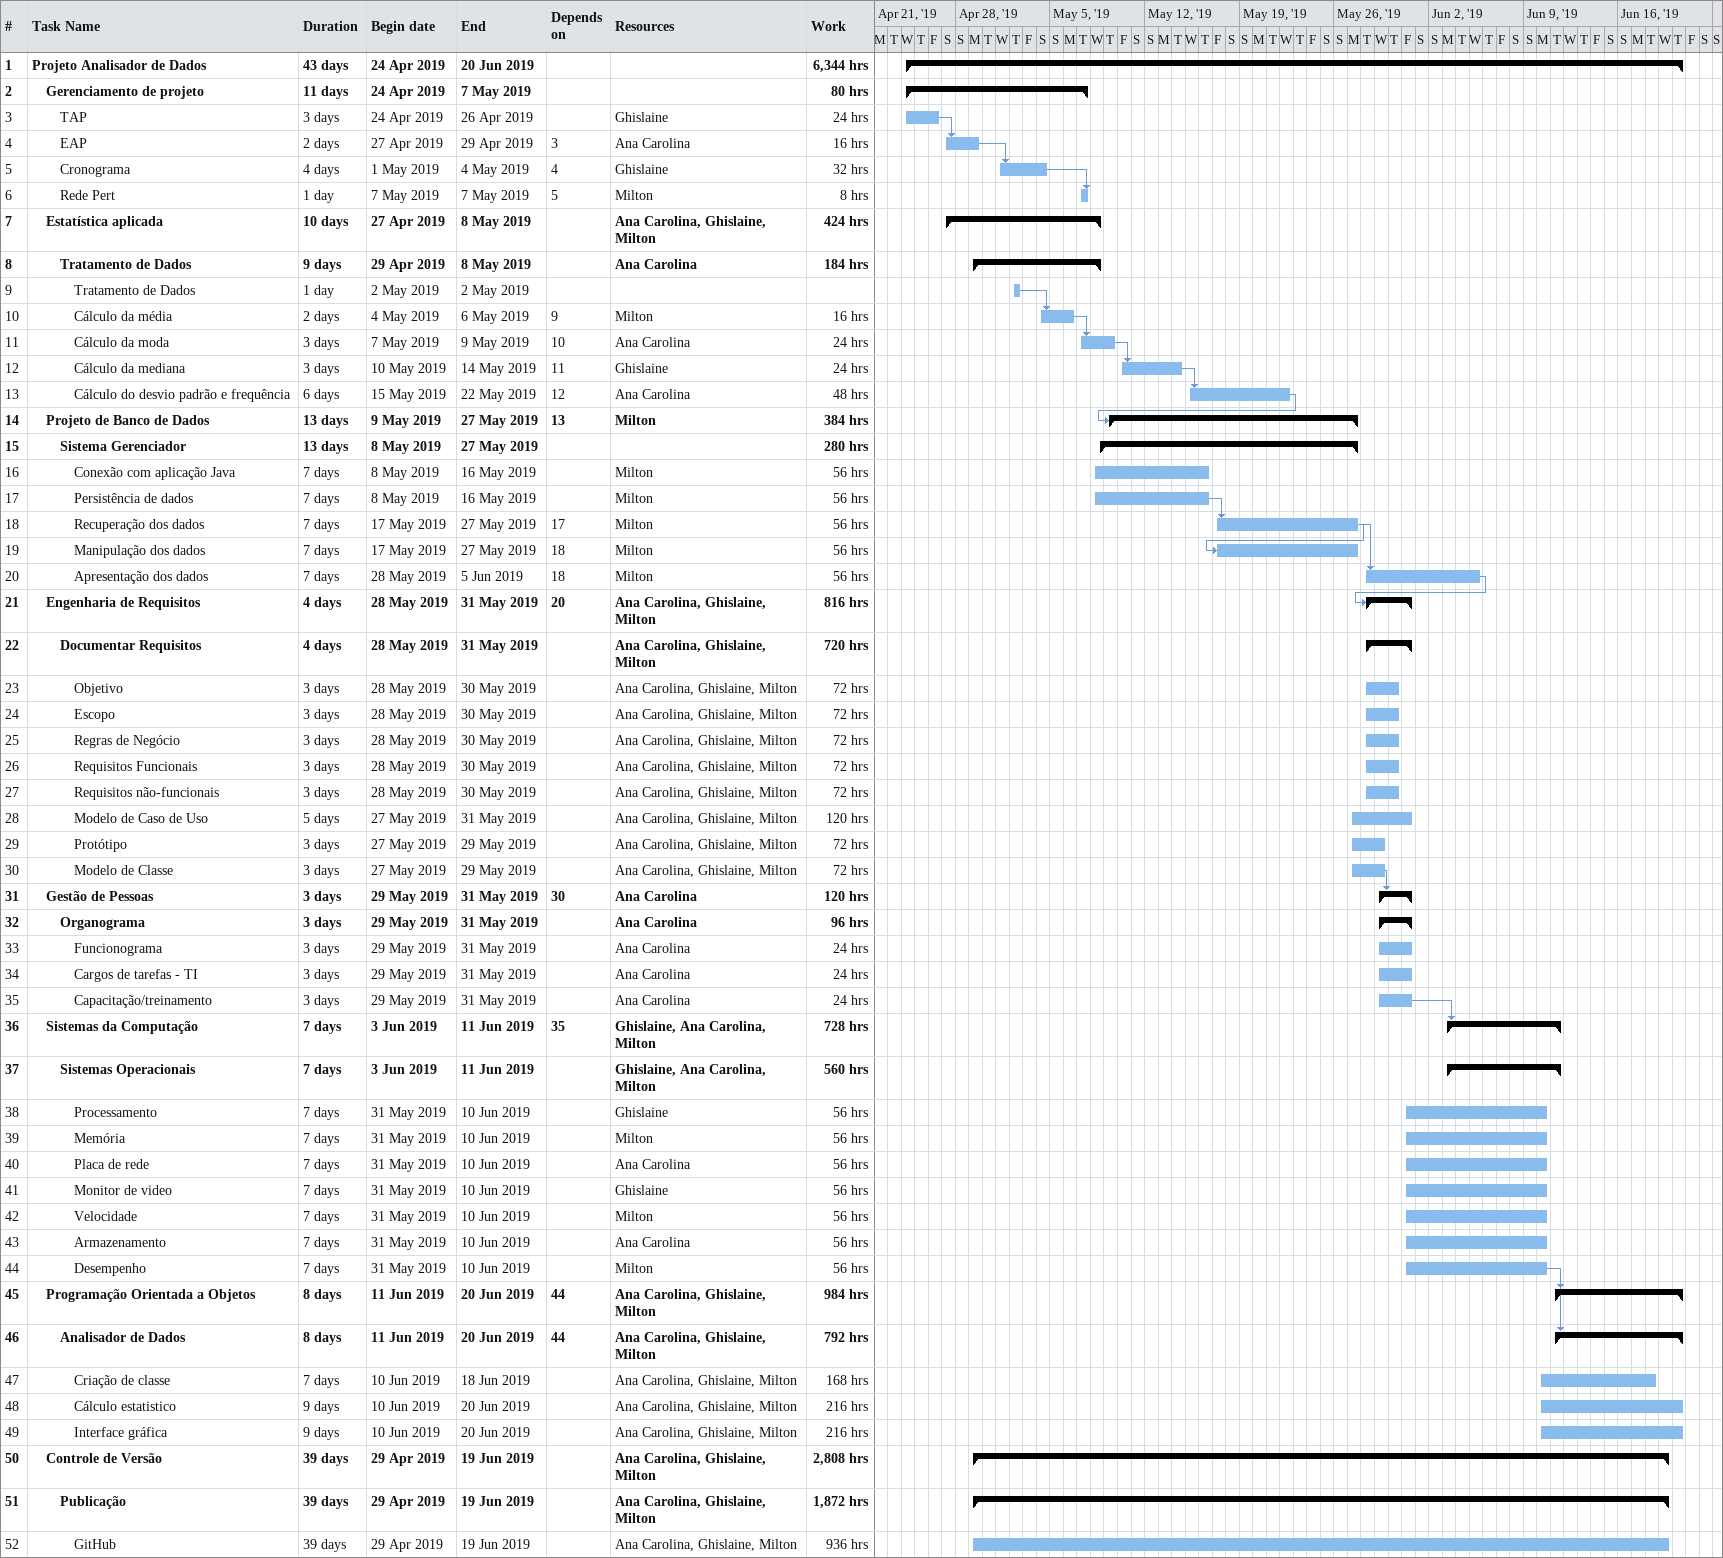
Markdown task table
| ID | Level | Task | Duration | Start | Finish | Predecessors | Resources | Work (h) |
|---|---|---|---|---|---|---|---|---|
| 1 | 1 | **Projeto Analisador de Dados** | 43d | 2019-04-24 | 2019-06-20 |  |  | 6344 |
| 2 | 2 | **Gerenciamento de projeto** | 11d | 2019-04-24 | 2019-05-07 |  |  | 80 |
| 3 | 3 | TAP | 3d | 2019-04-24 | 2019-04-26 |  | Ghislaine | 24 |
| 4 | 3 | EAP | 2d | 2019-04-27 | 2019-04-29 | 3 | Ana Carolina | 16 |
| 5 | 3 | Cronograma | 4d | 2019-05-01 | 2019-05-04 | 4 | Ghislaine | 32 |
| 6 | 3 | Rede Pert | 1d | 2019-05-07 | 2019-05-07 | 5 | Milton | 8 |
| 7 | 2 | **Estatística aplicada** | 10d | 2019-04-27 | 2019-05-08 |  | Ana Carolina, Ghislaine, Milton | 424 |
| 8 | 3 | **Tratamento de Dados** | 9d | 2019-04-29 | 2019-05-08 |  | Ana Carolina | 184 |
| 9 | 4 | Tratamento de Dados | 1d | 2019-05-02 | 2019-05-02 |  |  |  |
| 10 | 4 | Cálculo da média | 2d | 2019-05-04 | 2019-05-06 | 9 | Milton | 16 |
| 11 | 4 | Cálculo da moda | 3d | 2019-05-07 | 2019-05-09 | 10 | Ana Carolina | 24 |
| 12 | 4 | Cálculo da mediana | 3d | 2019-05-10 | 2019-05-14 | 11 | Ghislaine | 24 |
| 13 | 4 | Cálculo do desvio padrão e frequência | 6d | 2019-05-15 | 2019-05-22 | 12 | Ana Carolina | 48 |
| 14 | 2 | **Projeto de Banco de Dados** | 13d | 2019-05-09 | 2019-05-27 | 13 | Milton | 384 |
| 15 | 3 | **Sistema Gerenciador** | 13d | 2019-05-08 | 2019-05-27 |  |  | 280 |
| 16 | 4 | Conexão com aplicação Java | 7d | 2019-05-08 | 2019-05-16 |  | Milton | 56 |
| 17 | 4 | Persistência de dados | 7d | 2019-05-08 | 2019-05-16 |  | Milton | 56 |
| 18 | 4 | Recuperação dos dados | 7d | 2019-05-17 | 2019-05-27 | 17 | Milton | 56 |
| 19 | 4 | Manipulação dos dados | 7d | 2019-05-17 | 2019-05-27 | 18 | Milton | 56 |
| 20 | 4 | Apresentação dos dados | 7d | 2019-05-28 | 2019-06-05 | 18 | Milton | 56 |
| 21 | 2 | **Engenharia de Requisitos** | 4d | 2019-05-28 | 2019-05-31 | 20 | Ana Carolina, Ghislaine, Milton | 816 |
| 22 | 3 | **Documentar Requisitos** | 4d | 2019-05-28 | 2019-05-31 |  | Ana Carolina, Ghislaine, Milton | 720 |
| 23 | 4 | Objetivo | 3d | 2019-05-28 | 2019-05-30 |  | Ana Carolina, Ghislaine, Milton | 72 |
| 24 | 4 | Escopo | 3d | 2019-05-28 | 2019-05-30 |  | Ana Carolina, Ghislaine, Milton | 72 |
| 25 | 4 | Regras de Negócio | 3d | 2019-05-28 | 2019-05-30 |  | Ana Carolina, Ghislaine, Milton | 72 |
| 26 | 4 | Requisitos Funcionais | 3d | 2019-05-28 | 2019-05-30 |  | Ana Carolina, Ghislaine, Milton | 72 |
| 27 | 4 | Requisitos não-funcionais | 3d | 2019-05-28 | 2019-05-30 |  | Ana Carolina, Ghislaine, Milton | 72 |
| 28 | 4 | Modelo de Caso de Uso | 5d | 2019-05-27 | 2019-05-31 |  | Ana Carolina, Ghislaine, Milton | 120 |
| 29 | 4 | Protótipo | 3d | 2019-05-27 | 2019-05-29 |  | Ana Carolina, Ghislaine, Milton | 72 |
| 30 | 4 | Modelo de Classe | 3d | 2019-05-27 | 2019-05-29 |  | Ana Carolina, Ghislaine, Milton | 72 |
| 31 | 2 | **Gestão de Pessoas** | 3d | 2019-05-29 | 2019-05-31 | 30 | Ana Carolina | 120 |
| 32 | 3 | **Organograma** | 3d | 2019-05-29 | 2019-05-31 |  | Ana Carolina | 96 |
| 33 | 4 | Funcionograma | 3d | 2019-05-29 | 2019-05-31 |  | Ana Carolina | 24 |
| 34 | 4 | Cargos de tarefas - TI | 3d | 2019-05-29 | 2019-05-31 |  | Ana Carolina | 24 |
| 35 | 4 | Capacitação/treinamento | 3d | 2019-05-29 | 2019-05-31 |  | Ana Carolina | 24 |
| 36 | 2 | **Sistemas da Computação** | 7d | 2019-06-03 | 2019-06-11 | 35 | Ghislaine, Ana Carolina, Milton | 728 |
| 37 | 3 | **Sistemas Operacionais** | 7d | 2019-06-03 | 2019-06-11 |  | Ghislaine, Ana Carolina, Milton | 560 |
| 38 | 4 | Processamento | 7d | 2019-05-31 | 2019-06-10 |  | Ghislaine | 56 |
| 39 | 4 | Memória | 7d | 2019-05-31 | 2019-06-10 |  | Milton | 56 |
| 40 | 4 | Placa de rede | 7d | 2019-05-31 | 2019-06-10 |  | Ana Carolina | 56 |
| 41 | 4 | Monitor de video | 7d | 2019-05-31 | 2019-06-10 |  | Ghislaine | 56 |
| 42 | 4 | Velocidade | 7d | 2019-05-31 | 2019-06-10 |  | Milton | 56 |
| 43 | 4 | Armazenamento | 7d | 2019-05-31 | 2019-06-10 |  | Ana Carolina | 56 |
| 44 | 4 | Desempenho | 7d | 2019-05-31 | 2019-06-10 |  | Milton | 56 |
| 45 | 2 | **Programação Orientada a Objetos** | 8d | 2019-06-11 | 2019-06-20 | 44 | Ana Carolina, Ghislaine, Milton | 984 |
| 46 | 3 | **Analisador de Dados** | 8d | 2019-06-11 | 2019-06-20 | 44 | Ana Carolina, Ghislaine, Milton | 792 |
| 47 | 4 | Criação de classe | 7d | 2019-06-10 | 2019-06-18 |  | Ana Carolina, Ghislaine, Milton | 168 |
| 48 | 4 | Cálculo estatistico | 9d | 2019-06-10 | 2019-06-20 |  | Ana Carolina, Ghislaine, Milton | 216 |
| 49 | 4 | Interface gráfica | 9d | 2019-06-10 | 2019-06-20 |  | Ana Carolina, Ghislaine, Milton | 216 |
| 50 | 2 | **Controle de Versão** | 39d | 2019-04-29 | 2019-06-19 |  | Ana Carolina, Ghislaine, Milton | 2808 |
| 51 | 3 | **Publicação** | 39d | 2019-04-29 | 2019-06-19 |  | Ana Carolina, Ghislaine, Milton | 1872 |
| 52 | 4 | GitHub | 39d | 2019-04-29 | 2019-06-19 |  | Ana Carolina, Ghislaine, Milton | 936 |
